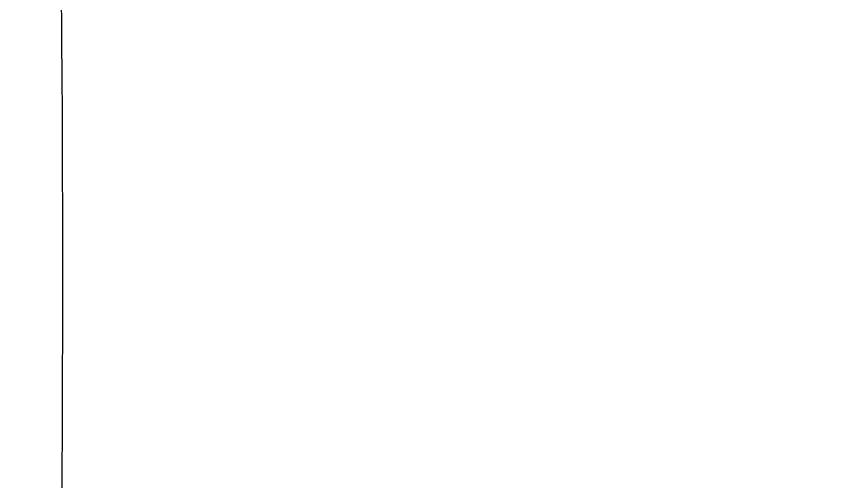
# Model space of a CAD drawing. Header units: millimetres. Extents: x 10462777 to 22643323, y 453826 to 1389191.
# Drawn here: x 11288228.3 to 11288589.9, y 583535.5 to 583738.6 of the extents above; entities that cross this region are included whole.
import ezdxf

# ---------------------------------------------------------------- set-up
doc = ezdxf.new("R2010")
doc.units = ezdxf.units.MM
doc.header["$LTSCALE"] = 200
doc.header["$MEASUREMENT"] = 0
doc.linetypes.add('CENTER2', pattern=[1.125, 0.75, -0.125, 0.125, -0.125])
doc.linetypes.add('PHANTOM', pattern=[2.5, 1.25, -0.25, 0.25, -0.25, 0.25, -0.25])
doc.layers.get('0').update_dxf_attribs({"linetype": 'CONTINUOUS'})
doc.layers.add('DV1_DEFAULT', color=7, linetype='CONTINUOUS')
doc.layers.add('LIBRL_A6-BA-6X16', color=7, linetype='CONTINUOUS')
doc.layers.add('LAYOUT', color=8, linetype='CONTINUOUS', lineweight=25)

# ---------------------------------------------------------------- blocks, each defined once
blk = doc.blocks.new('A$C7DA30AB0')
at = {"layer": 'DV1_DEFAULT', "color": 7, "linetype": 'CENTER2', "ltscale": 25.4}
blk.add_arc((3025.99, 3025.99, 0), 590.95, 136.81057, 154.30656, dxfattribs=at)
at = {"layer": 'LAYOUT', "color": 6, "linetype": 'PHANTOM'}
for centre, radius in [((3030.45, 3025.99, 0), 2693.02), ((3025.99, 3025.99, 0), 589.24)]:
    blk.add_circle(centre, radius, dxfattribs=at)
at = {"layer": 'LIBRL_A6-BA-6X16', "color": 7, "linetype": 'Continuous', "ltscale": 25.4}
blk.add_ellipse((2562.7, 3218.01, 0), major_axis=(0, -147.32), ratio=0.009264, start_param=0, end_param=3.141593, dxfattribs=at)
blk.add_open_spline([(2562.7, 3365.33, 0), (2560.9, 3365.27, 0), (2557.9, 3365.15, 0), (2553.1, 3364.22, 0), (2548.7, 3362.8, 0), (2544.59, 3360.92, 0), (2540.85, 3358.65, 0), (2537.49, 3356.06, 0), (2534.53, 3353.23, 0), (2531.98, 3350.22, 0), (2529.84, 3347.11, 0), (2528.1, 3344, 0), (2526.77, 3340.99, 0), (2525.8, 3338.24, 0), (2525.15, 3335.86, 0), (2524.73, 3333.91, 0), (2524.46, 3332.33, 0), (2524.29, 3331.03, 0), (2524.16, 3329.88, 0), (2524.07, 3328.77, 0), (2523.99, 3327.48, 0), (2523.9, 3325.75, 0), (2523.82, 3323.4, 0), (2523.73, 3320.28, 0), (2523.67, 3317.07, 0), (2523.63, 3314.86, 0), (2523.61, 3313.9, 0)], degree=3, knots=[0, 0, 0, 0, 0.046593, 0.091877, 0.135799, 0.178437, 0.219821, 0.259942, 0.298753, 0.336164, 0.372024, 0.406074, 0.43783, 0.466413, 0.49089, 0.511691, 0.530755, 0.550476, 0.572642, 0.600292, 0.638233, 0.697676, 0.783366, 0.864243, 0.950071, 1, 1, 1, 1], dxfattribs=at)

msp = doc.modelspace()

# ---------------------------------------------------------------- block references
at = {"ltscale": 10}
msp.add_blockref('A$C7DA30AB0', (11285684.40366, 580408.4363), dxfattribs=at)

doc.saveas('drawing.dxf')
